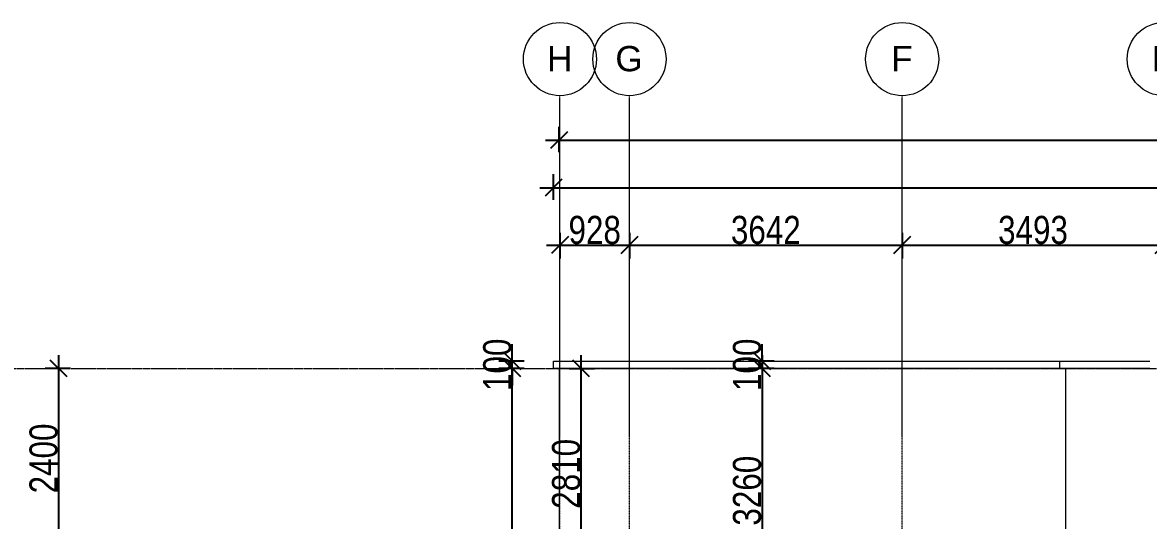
# Model space of a CAD drawing. Header units: millimetres. Extents: x -35190 to 411743, y -233114 to 23872.
# Drawn here: x 231159 to 246196, y -151948 to -145304 of the extents above; entities that cross this region are included whole.
import ezdxf

# ---------------------------------------------------------------- set-up
doc = ezdxf.new("R2010")
doc.units = ezdxf.units.MM
doc.linetypes.add('Centre', pattern=[31.75, 6.35, -4.7625, 15.875, -4.7625])
doc.linetypes.add('Grid Line', pattern=[22.225, 12.7, -3.175, 3.175, -3.175])
for name, color, linetype, lineweight in [('A-ANNO-DIMS', 211, 'Continuous', 9), ('A-FLOR-LEVL', 51, 'Continuous', 18), ('A-WALL', 113, 'Continuous', 18), ('Q-CASE', 31, 'Continuous', 18), ('S-GRID', 1, 'Continuous', 9), ('S-GRID-IDEN', 1, 'Continuous', 9)]:
    doc.layers.add(name, color=color, linetype=linetype, lineweight=lineweight)
doc.styles.add('Arial_1', font='arial.ttf', dxfattribs={"height": 150})
doc.styles.add('Arial_3', font='arial.ttf', dxfattribs={"width": 0.8, "height": 375})
doc.dimstyles.new('main_4_5mm', dxfattribs={"dimscale": 304.8, "dimtxt": 382.597275, "dimasz": 0.738189, "dimexe": 0.590551, "dimexo": 0.0625, "dimgap": 0.024606, "dimtad": 1, "dimdec": 0, "dimzin": 0, "dimdsep": 46, "dimtxsty": 'Arial_3', "dimblk1": 'OBLIQUE', "dimblk2": 'OBLIQUE', "dimsah": 1, "dimcen": 0.09, "dimdle": 0.590551, "dimazin": 0, "dimtfac": 1, "dimtdec": 4, "dimtix": 1, "dimtmove": 0, "dimatfit": 3, "dimfxl": 0.590551, "dimfxlon": 1, "dimtvp": 1, "dimtolj": 1, "dimtzin": 0, "dimarcsym": 2})

# ---------------------------------------------------------------- blocks, each defined once
blk = doc.blocks.new('Casework 2 - Casework 2-644764-East')
at = {"layer": 'Q-CASE'}
for p, q in [((-16903, 14050), (-10140, 14050)), ((-16903, 13950), (-16903, 14050)), ((-10140, 14050), (-8940, 14050)), ((-10140, 13950), (-10140, 14050)), ((-10140, 13950), (-16903, 13950)), ((-8940, 13950), (-10140, 13950))]:
    blk.add_line(p, q, dxfattribs=at)
blk = doc.blocks.new('Grid - M_Grid Head - Circle-24584-East')
at = {"layer": 'S-GRID-IDEN'}
blk.add_circle((14222, 18079), 488, dxfattribs=at)
blk = doc.blocks.new('_Oblique')
at = {"color": 0, "linetype": 'ByBlock', "lineweight": -2}
blk.add_line((-0.5, -0.5), (0.5, 0.5), dxfattribs=at)
blk = doc.blocks.new('*D6222')
at = {"layer": 'A-ANNO-DIMS', "color": 0, "lineweight": -2, "transparency": 16777216}
for p, q in [((238325, -147035), (238325, -146694)), ((269488, -147035), (269488, -146694)), ((238145, -146874), (269668, -146874))]:
    blk.add_line(p, q, dxfattribs=at)
at = {"layer": 'Defpoints', "color": 0, "transparency": 16777216}
for p in [(269488, -146874), (238325, -147054), (269488, -147054)]:
    blk.add_point(p, dxfattribs=at)
at = {"layer": 'A-ANNO-DIMS', "color": 0, "lineweight": -2, "transparency": 16777216, "xscale": 224.9999999999999, "yscale": 224.9999999999999, "zscale": 224.9999999999999, "rotation": 180}
blk.add_blockref('_Oblique', (238325, -146874), dxfattribs=at)
at = {"layer": 'A-ANNO-DIMS', "color": 0, "lineweight": -2, "transparency": 16777216, "xscale": 224.9999999999999, "yscale": 224.9999999999999, "zscale": 224.9999999999999}
blk.add_blockref('_Oblique', (269488, -146874), dxfattribs=at)
at = {"layer": 'A-ANNO-DIMS', "color": 0, "transparency": 16777216, "insert": (253906, -146675), "char_height": 375, "width": 1239.62, "attachment_point": 5, "style": 'Arial_3'}
blk.add_mtext('\\A1;31163', dxfattribs=at)
blk = doc.blocks.new('*D6223')
at = {"layer": 'A-ANNO-DIMS', "color": 0, "lineweight": -2, "transparency": 16777216}
for p, q in [((238337, -148112), (238337, -148453)), ((239265, -148112), (239265, -148453)), ((238157, -148273), (239445, -148273))]:
    blk.add_line(p, q, dxfattribs=at)
at = {"layer": 'Defpoints', "color": 0, "transparency": 16777216}
for p in [(238337, -148093), (239265, -148093), (239265, -148273)]:
    blk.add_point(p, dxfattribs=at)
at = {"layer": 'A-ANNO-DIMS', "color": 0, "lineweight": -2, "transparency": 16777216, "xscale": 224.9999999999999, "yscale": 224.9999999999999, "zscale": 224.9999999999999, "rotation": 180}
blk.add_blockref('_Oblique', (238337, -148273), dxfattribs=at)
at = {"layer": 'A-ANNO-DIMS', "color": 0, "lineweight": -2, "transparency": 16777216, "xscale": 224.9999999999999, "yscale": 224.9999999999999, "zscale": 224.9999999999999}
blk.add_blockref('_Oblique', (239265, -148273), dxfattribs=at)
at = {"layer": 'A-ANNO-DIMS', "color": 0, "transparency": 16777216, "insert": (238801, -148074), "char_height": 375, "width": 743.77, "attachment_point": 5, "style": 'Arial_3'}
blk.add_mtext('\\A1;928', dxfattribs=at)
blk = doc.blocks.new('*D6224')
at = {"layer": 'A-ANNO-DIMS', "color": 0, "lineweight": -2, "transparency": 16777216}
for p, q in [((239265, -148112), (239265, -148453)), ((242907, -148112), (242907, -148453)), ((239085, -148273), (243087, -148273))]:
    blk.add_line(p, q, dxfattribs=at)
at = {"layer": 'Defpoints', "color": 0, "transparency": 16777216}
for p in [(239265, -148093), (242907, -148093), (242907, -148273)]:
    blk.add_point(p, dxfattribs=at)
at = {"layer": 'A-ANNO-DIMS', "color": 0, "lineweight": -2, "transparency": 16777216, "xscale": 224.9999999999999, "yscale": 224.9999999999999, "zscale": 224.9999999999999, "rotation": 180}
blk.add_blockref('_Oblique', (239265, -148273), dxfattribs=at)
at = {"layer": 'A-ANNO-DIMS', "color": 0, "lineweight": -2, "transparency": 16777216, "xscale": 224.9999999999999, "yscale": 224.9999999999999, "zscale": 224.9999999999999}
blk.add_blockref('_Oblique', (242907, -148273), dxfattribs=at)
at = {"layer": 'A-ANNO-DIMS', "color": 0, "transparency": 16777216, "insert": (241086, -148074), "char_height": 375, "width": 991.69, "attachment_point": 5, "style": 'Arial_3'}
blk.add_mtext('\\A1;3642', dxfattribs=at)
blk = doc.blocks.new('*D6225')
at = {"layer": 'A-ANNO-DIMS', "color": 0, "lineweight": -2, "transparency": 16777216}
for p, q in [((242907, -148112), (242907, -148453)), ((246400, -148112), (246400, -148453)), ((242727, -148273), (246580, -148273))]:
    blk.add_line(p, q, dxfattribs=at)
at = {"layer": 'Defpoints', "color": 0, "transparency": 16777216}
for p in [(242907, -148093), (246400, -148093), (246400, -148273)]:
    blk.add_point(p, dxfattribs=at)
at = {"layer": 'A-ANNO-DIMS', "color": 0, "lineweight": -2, "transparency": 16777216, "xscale": 224.9999999999999, "yscale": 224.9999999999999, "zscale": 224.9999999999999, "rotation": 180}
blk.add_blockref('_Oblique', (242907, -148273), dxfattribs=at)
at = {"layer": 'A-ANNO-DIMS', "color": 0, "lineweight": -2, "transparency": 16777216, "xscale": 224.9999999999999, "yscale": 224.9999999999999, "zscale": 224.9999999999999}
blk.add_blockref('_Oblique', (246400, -148273), dxfattribs=at)
at = {"layer": 'A-ANNO-DIMS', "color": 0, "transparency": 16777216, "insert": (244654, -148074), "char_height": 375, "width": 991.69, "attachment_point": 5, "style": 'Arial_3'}
blk.add_mtext('\\A1;3493', dxfattribs=at)
blk = doc.blocks.new('*D6230')
at = {"layer": 'A-ANNO-DIMS', "color": 0, "lineweight": -2, "transparency": 16777216}
for p, q in [((238250, -147669), (238250, -147328)), ((269938, -147669), (269938, -147328)), ((238070, -147508), (270118, -147508))]:
    blk.add_line(p, q, dxfattribs=at)
at = {"layer": 'Defpoints', "color": 0, "transparency": 16777216}
for p in [(269938, -147508), (238250, -147688), (269938, -147688)]:
    blk.add_point(p, dxfattribs=at)
at = {"layer": 'A-ANNO-DIMS', "color": 0, "lineweight": -2, "transparency": 16777216, "xscale": 224.9999999999999, "yscale": 224.9999999999999, "zscale": 224.9999999999999, "rotation": 180}
blk.add_blockref('_Oblique', (238250, -147508), dxfattribs=at)
at = {"layer": 'A-ANNO-DIMS', "color": 0, "lineweight": -2, "transparency": 16777216, "xscale": 224.9999999999999, "yscale": 224.9999999999999, "zscale": 224.9999999999999}
blk.add_blockref('_Oblique', (269938, -147508), dxfattribs=at)
at = {"layer": 'A-ANNO-DIMS', "color": 0, "transparency": 16777216, "insert": (254094, -147308), "char_height": 375, "width": 1239.62, "attachment_point": 5, "style": 'Arial_3'}
blk.add_mtext('\\A1;31688', dxfattribs=at)
blk = doc.blocks.new('*D6256')
at = {"layer": 'A-ANNO-DIMS', "color": 0, "lineweight": -2, "transparency": 16777216}
for p, q in [((238620, -152911), (238620, -149741)), ((238459, -149921), (238800, -149921)), ((238781, -152731), (238440, -152731))]:
    blk.add_line(p, q, dxfattribs=at)
at = {"layer": 'Defpoints', "color": 0, "transparency": 16777216}
for p in [(238440, -149921), (238620, -149921), (238800, -152731)]:
    blk.add_point(p, dxfattribs=at)
at = {"layer": 'A-ANNO-DIMS', "color": 0, "lineweight": -2, "transparency": 16777216, "xscale": 224.9999999999999, "yscale": 224.9999999999999, "zscale": 224.9999999999999}
for p, rotation in [((238620, -149921), 90), ((238620, -152731), 270)]:
    blk.add_blockref('_Oblique', p, dxfattribs=dict(at, rotation=rotation))
at = {"layer": 'A-ANNO-DIMS', "color": 0, "transparency": 16777216, "insert": (238421, -151326), "char_height": 375, "width": 991.69, "attachment_point": 5, "rotation": 90, "style": 'Arial_3'}
blk.add_mtext('\\A1;2810', dxfattribs=at)
blk = doc.blocks.new('*D6260')
at = {"layer": 'A-ANNO-DIMS', "color": 0, "lineweight": -2, "transparency": 16777216}
for p, q in [((237700, -160001), (237700, -149741)), ((237861, -149921), (237520, -149921)), ((237539, -159821), (237880, -159821))]:
    blk.add_line(p, q, dxfattribs=at)
at = {"layer": 'Defpoints', "color": 0, "transparency": 16777216}
for p in [(237700, -149921), (237880, -149921), (237520, -159821)]:
    blk.add_point(p, dxfattribs=at)
at = {"layer": 'A-ANNO-DIMS', "color": 0, "lineweight": -2, "transparency": 16777216, "xscale": 224.9999999999999, "yscale": 224.9999999999999, "zscale": 224.9999999999999}
for p, rotation in [((237700, -149921), 90), ((237700, -159821), 270)]:
    blk.add_blockref('_Oblique', p, dxfattribs=dict(at, rotation=rotation))
at = {"layer": 'A-ANNO-DIMS', "color": 0, "transparency": 16777216, "insert": (237501, -154871), "char_height": 375, "width": 991.69, "attachment_point": 5, "rotation": 90, "style": 'Arial_3'}
blk.add_mtext('\\A1;9900', dxfattribs=at)
blk = doc.blocks.new('*D6261')
at = {"layer": 'A-ANNO-DIMS', "color": 0, "lineweight": -2, "transparency": 16777216}
for p, q in [((237700, -149821), (237700, -149596)), ((237861, -149821), (237520, -149821)), ((237700, -149921), (237700, -149821)), ((237861, -149921), (237520, -149921)), ((237700, -149921), (237700, -150146))]:
    blk.add_line(p, q, dxfattribs=at)
at = {"layer": 'Defpoints', "color": 0, "transparency": 16777216}
for p in [(237700, -149821), (237880, -149821), (237880, -149921)]:
    blk.add_point(p, dxfattribs=at)
at = {"layer": 'A-ANNO-DIMS', "color": 0, "lineweight": -2, "transparency": 16777216, "xscale": 224.9999999999999, "yscale": 224.9999999999999, "zscale": 224.9999999999999}
for p, rotation in [((237700, -149821), 270), ((237700, -149921), 90)]:
    blk.add_blockref('_Oblique', p, dxfattribs=dict(at, rotation=rotation))
at = {"layer": 'A-ANNO-DIMS', "color": 0, "transparency": 16777216, "insert": (237501, -149871), "char_height": 375, "width": 743.77, "attachment_point": 5, "rotation": 90, "style": 'Arial_3'}
blk.add_mtext('\\A1;100', dxfattribs=at)
blk = doc.blocks.new('*D6298')
at = {"layer": 'A-ANNO-DIMS', "color": 0, "lineweight": -2, "transparency": 16777216}
for p, q in [((241036, -149821), (241036, -149596)), ((241197, -149821), (240856, -149821)), ((241036, -149821), (241036, -149921)), ((241197, -149921), (240856, -149921)), ((241036, -149921), (241036, -150146))]:
    blk.add_line(p, q, dxfattribs=at)
at = {"layer": 'Defpoints', "color": 0, "transparency": 16777216}
for p in [(241216, -149821), (241036, -149921), (241216, -149921)]:
    blk.add_point(p, dxfattribs=at)
at = {"layer": 'A-ANNO-DIMS', "color": 0, "lineweight": -2, "transparency": 16777216, "xscale": 224.9999999999999, "yscale": 224.9999999999999, "zscale": 224.9999999999999}
for p, rotation in [((241036, -149821), 270), ((241036, -149921), 90)]:
    blk.add_blockref('_Oblique', p, dxfattribs=dict(at, rotation=rotation))
at = {"layer": 'A-ANNO-DIMS', "color": 0, "transparency": 16777216, "insert": (240837, -149871), "char_height": 375, "width": 743.77, "attachment_point": 5, "rotation": 90, "style": 'Arial_3'}
blk.add_mtext('\\A1;100', dxfattribs=at)
blk = doc.blocks.new('*D6299')
at = {"layer": 'A-ANNO-DIMS', "color": 0, "lineweight": -2, "transparency": 16777216}
for p, q in [((241036, -149741), (241036, -153361)), ((241197, -149921), (240856, -149921)), ((241197, -153181), (240856, -153181))]:
    blk.add_line(p, q, dxfattribs=at)
at = {"layer": 'Defpoints', "color": 0, "transparency": 16777216}
for p in [(241216, -149921), (241036, -153181), (241216, -153181)]:
    blk.add_point(p, dxfattribs=at)
at = {"layer": 'A-ANNO-DIMS', "color": 0, "lineweight": -2, "transparency": 16777216, "xscale": 224.9999999999999, "yscale": 224.9999999999999, "zscale": 224.9999999999999}
for p, rotation in [((241036, -149921), 90), ((241036, -153181), 270)]:
    blk.add_blockref('_Oblique', p, dxfattribs=dict(at, rotation=rotation))
at = {"layer": 'A-ANNO-DIMS', "color": 0, "transparency": 16777216, "insert": (240837, -151551), "char_height": 375, "width": 991.69, "attachment_point": 5, "rotation": 90, "style": 'Arial_3'}
blk.add_mtext('\\A1;3260', dxfattribs=at)
blk = doc.blocks.new('*D6308')
at = {"layer": 'A-ANNO-DIMS', "color": 0, "lineweight": -2, "transparency": 16777216}
for p, q in [((231641, -149741), (231641, -152501)), ((231802, -149921), (231461, -149921)), ((231802, -152321), (231461, -152321))]:
    blk.add_line(p, q, dxfattribs=at)
at = {"layer": 'Defpoints', "color": 0, "transparency": 16777216}
for p in [(231821, -149921), (231641, -152321), (231821, -152321)]:
    blk.add_point(p, dxfattribs=at)
at = {"layer": 'A-ANNO-DIMS', "color": 0, "lineweight": -2, "transparency": 16777216, "xscale": 224.9999999999999, "yscale": 224.9999999999999, "zscale": 224.9999999999999}
for p, rotation in [((231641, -149921), 90), ((231641, -152321), 270)]:
    blk.add_blockref('_Oblique', p, dxfattribs=dict(at, rotation=rotation))
at = {"layer": 'A-ANNO-DIMS', "color": 0, "transparency": 16777216, "insert": (231442, -151121), "char_height": 375, "width": 991.69, "attachment_point": 5, "rotation": 90, "style": 'Arial_3'}
blk.add_mtext('\\A1;2400', dxfattribs=at)

msp = doc.modelspace()

# ---------------------------------------------------------------- linework, layer by layer
at = {"layer": 'A-FLOR-LEVL', "linetype": 'Centre', "lineweight": 9}
msp.add_line((225382.5, -149920.9), (282220.2, -149920.9), dxfattribs=at)
at = {"layer": 'A-WALL'}
for p, q in [((238324.6, -149920.9), (238324.6, -159820.9)), ((245087.6, -149920.9), (245087.6, -152880.9))]:
    msp.add_line(p, q, dxfattribs=at)
at = {"layer": 'S-GRID', "linetype": 'Grid Line'}
for p, q in [((238337.1, -164550), (238337.1, -146278.9)), ((239265.1, -164550), (239265.1, -146278.9)), ((242907.1, -164550), (242907.1, -146278.9))]:
    msp.add_line(p, q, dxfattribs=at)

# ---------------------------------------------------------------- block references
at = {"layer": 'Q-CASE'}
msp.add_blockref('Casework 2 - Casework 2-644764-East', (255153, -163870.9), dxfattribs=at)
at = {"layer": 'S-GRID-IDEN'}
for p in [(224115, -163870.9), (225043, -163870.9), (228685, -163870.9), (232178, -163870.9)]:
    msp.add_blockref('Grid - M_Grid Head - Circle-24584-East', p, dxfattribs=at)

# ---------------------------------------------------------------- dimensions: what is measured, and where the dimension line sits
at = {"layer": 'A-ANNO-DIMS'}
for base, p1, p2, override, picture, middle in [((269487.6, -146873.7), (238324.6, -147053.7), (269487.6, -147053.7), {"dimpost": '<>', "dimfxl": 31163}, '*D6222', (253906.1, -146674.7)), ((269937.6, -147507.6), (238249.6, -147687.6), (269937.6, -147687.6), {"dimpost": '<>', "dimfxl": 31688}, '*D6230', (254093.6, -147308.5)), ((239265.1, -148273.4), (238337.1, -148093.4), (239265.1, -148093.4), {"dimpost": '<>', "dimfxl": 928}, '*D6223', (238801.1, -148074.4)), ((242907.1, -148273.4), (239265.1, -148093.4), (242907.1, -148093.4), {"dimpost": '<>', "dimfxl": 3642}, '*D6224', (241086.1, -148074.3)), ((246400.1, -148273.4), (242907.1, -148093.4), (246400.1, -148093.4), {"dimpost": '<>', "dimfxl": 3493}, '*D6225', (244653.6, -148074.3))]:
    dim = msp.add_linear_dim(base=base, p1=p1, p2=p2, dimstyle='main_4_5mm', override=override, dxfattribs=at)
    dim.commit()
    dim.dimension.update_dxf_attribs({"geometry": picture, "text_midpoint": middle})
for base, p1, p2, override, picture, middle in [((237699.6, -149820.9), (237879.6, -149920.9), (237879.6, -149820.9), {"dimpost": '<>', "dimfxl": 100}, '*D6261', (237500.6, -149870.9)), ((241036.1, -149920.9), (241216.1, -149820.9), (241216.1, -149920.9), {"dimpost": '<>', "dimfxl": 100}, '*D6298', (240837.1, -149870.9)), ((231640.6, -152320.9), (231820.6, -149920.9), (231820.6, -152320.9), {"dimpost": '<>', "dimfxl": 2400}, '*D6308', (231441.7, -151120.9)), ((237699.6, -149920.9), (237519.6, -159820.9), (237879.6, -149920.9), {"dimpost": '<>', "dimfxl": 9906.543292}, '*D6260', (237500.6, -154870.9)), ((238620.4, -149920.9), (238800.4, -152730.9), (238440.4, -149920.9), {"dimpost": '<>', "dimfxl": 2832.966643}, '*D6256', (238421.4, -151325.9)), ((241036.1, -153180.9), (241216.1, -149920.9), (241216.1, -153180.9), {"dimpost": '<>', "dimfxl": 3260}, '*D6299', (240837, -151550.9))]:
    dim = msp.add_linear_dim(base=base, p1=p1, p2=p2, angle=90, dimstyle='main_4_5mm', override=override, dxfattribs=at)
    dim.commit()
    dim.dimension.update_dxf_attribs({"geometry": picture, "text_midpoint": middle})

# ---------------------------------------------------------------- next in the draw order: texts
at = {"layer": 'S-GRID-IDEN', "char_height": 337.5, "attachment_point": 1, "style": 'Arial_1', "bg_fill": 3, "box_fill_scale": 1.25, "bg_fill_color": 256, "bg_fill_true_color": 13158600, "bg_fill_transparency": 0}
for s, insert, width in [('H', (238163.4, -145617), 414.873), ('G', (239076.4, -145617), 450.949), ('F', (242758.2, -145617), 354.747), ('E', (246238.8, -145617), 384.81)]:
    msp.add_mtext(s, dxfattribs=dict(at, insert=insert, width=width))

doc.saveas('drawing.dxf')
